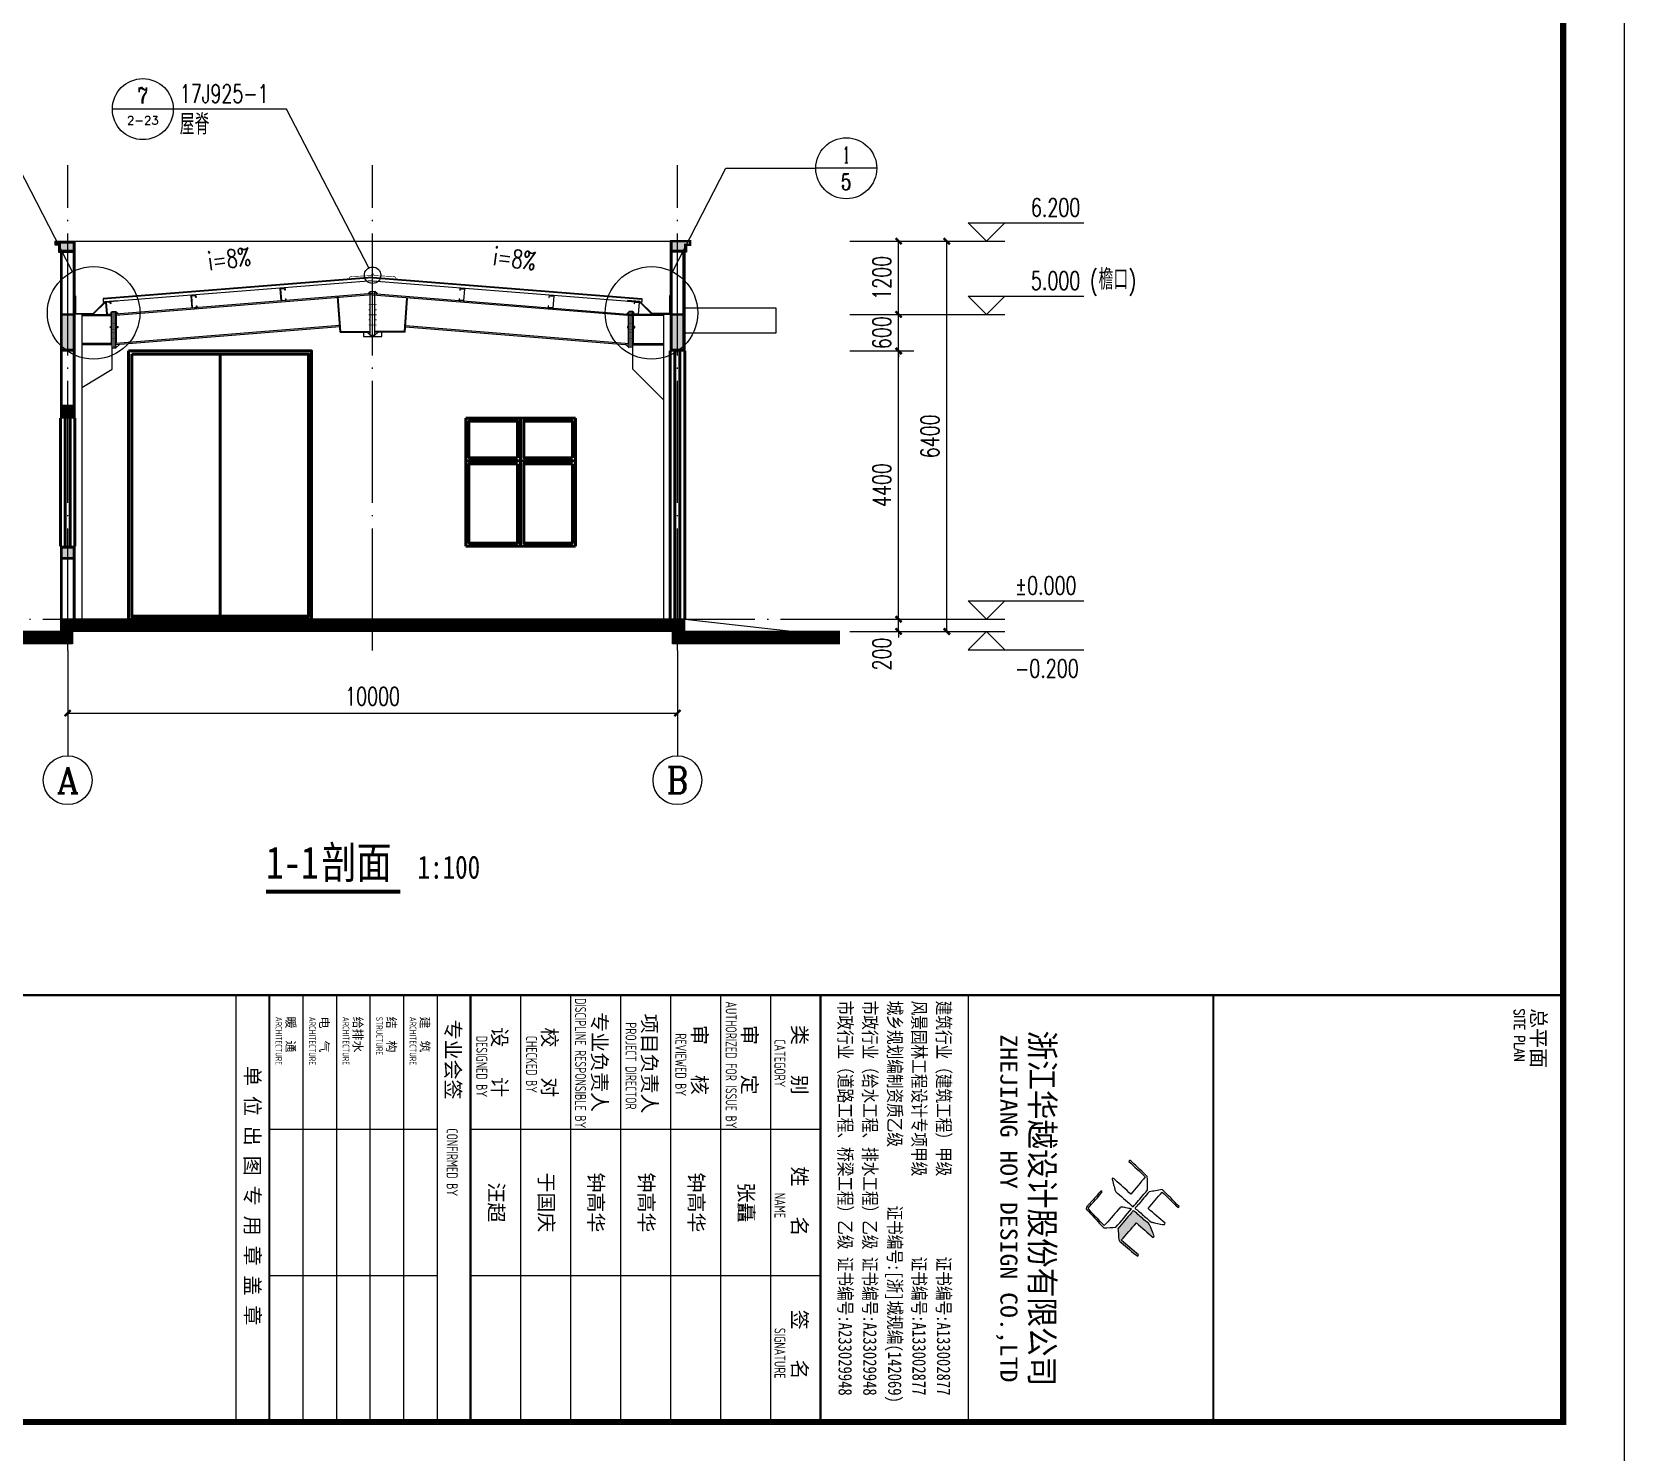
# Model space of a CAD drawing. Extents: x 1885024 to 2490229, y 18495599 to 18794495.
# Drawn here: x 2454217 to 2480333, y 18593529 to 18616822 of the extents above; entities that cross this region are included whole.
import ezdxf
from ezdxf.enums import TextEntityAlignment as Align

# ---------------------------------------------------------------- set-up
doc = ezdxf.new("R2010")
doc.units = 0
doc.header["$LTSCALE"] = 1000
doc.header["$MEASUREMENT"] = 0
doc.linetypes.add('DOTE', pattern=[2.42, 2, -0.2, 0.02, -0.2])
doc.layers.get('Defpoints').update_dxf_attribs({"color": 250})
doc.layers.add('0 - 已设计道路边线', color=150, linetype='Continuous', lineweight=50)
for name, color, linetype in [('0 - 梁柱', 3, 'Continuous'), ('0 - 立面线', 7, 'Continuous'), ('AXIS_TEXT', 7, 'Continuous'), ('AXIS_外部', 171, 'Continuous'), ('COLUMN', 2, 'Continuous'), ('DIM_ELEV', 145, 'Continuous'), ('DIM_IDEN', 171, 'Continuous'), ('DIM_SYMB', 165, 'Continuous'), ('DOTE', 1, 'DOTE'), ('PUB_DIM', 161, 'Continuous'), ('PUB_TEXT', 7, 'Continuous'), ('PUB_TITLE', 4, 'Continuous'), ('PUB_WALL', 9, 'Continuous'), ('S_WALL', 11, 'Continuous'), ('TK', 4, 'Continuous'), ('梁柱', 3, 'Continuous'), ('立面线条', 7, 'Continuous'), ('门', 6, 'Continuous')]:
    doc.layers.add(name, color=color, linetype=linetype)
doc.styles.add('-宋体', font='', dxfattribs={"width": 0.8})
doc.styles.add('_TCH_AXIS', font='COMPLEX', dxfattribs={"bigfont": 'GBCBIG'})
doc.styles.add('_TCH_DIM', font='SIMPLEX', dxfattribs={"bigfont": 'GBCBIG'})
doc.styles.add('_TCH_DIM_T3', font='SIMPLEX', dxfattribs={"width": 0.705882, "bigfont": 'GBCBIG'})
doc.styles.add('_TCH_LABEL', font='COMPLEX', dxfattribs={"bigfont": 'GBCBIG'})
doc.styles.add('COMPLEX', font='COMPLEX')
doc.styles.add('HT', font='simhei.ttf', dxfattribs={"width": 0.7})
doc.styles.add('ROMANS', font='romans', dxfattribs={"width": 0.65, "height": 231.275})
doc.styles.add('TSSD_REIN', font='tssdeng.shx', dxfattribs={"width": 0.7, "bigfont": 'tssdchn.shx'})
doc.styles.add('YAYA', font='', dxfattribs={"width": 0.8, "height": 1})
doc.styles.add('图签宋体', font='', dxfattribs={"height": 300})
doc.styles.add('图签黑体', font='simhei.ttf', dxfattribs={"height": 550})
doc.styles.get('-宋体').set_extended_font_data('SimSun')
doc.styles.get('YAYA').set_extended_font_data('SimSun')
doc.styles.get('图签宋体').set_extended_font_data('NSimSun')
doc.dimstyles.new('_TCH_ARCH&&100', dxfattribs={"dimtxt": 297.5, "dimasz": 100, "dimexe": 250, "dimexo": 300, "dimgap": 126.25, "dimtad": 1, "dimdec": 0, "dimzin": 0, "dimdsep": 46, "dimtxsty": '_TCH_DIM_T3', "dimblk": 'ARCHTICK', "dimcen": 0.09, "dimclrt": 7, "dimazin": 2, "dimtfac": 1, "dimtdec": 0, "dimtix": 1, "dimtmove": 2, "dimatfit": 3, "dimfxl": 0, "dimtolj": 1, "dimtzin": 0, "dimarcsym": 0})

# ---------------------------------------------------------------- blocks, each defined once
blk = doc.blocks.new('A$C6EE6551E')
at = {"layer": 'COLUMN'}
blk.add_hatch(color=256, dxfattribs=at).paths.add_polyline_path([(5, 195), (75, 200), (77, 175), (82, 175), (80, 205), (0, 200), (13, 0), (93, 5), (91, 35), (86, 35), (88, 10), (18, 5)])
blk.add_lwpolyline([(93, 5), (13, 0), (0, 200), (80, 205), (82, 175), (77, 175), (75, 200), (5, 195), (18, 5), (88, 10), (86, 35), (91, 35)], close=True, dxfattribs=at)
blk = doc.blocks.new('A$C053D6479')
at = {"layer": 'PUB_TITLE'}
h = blk.add_hatch(color=256, dxfattribs=at)
h.dxf.hatch_style = 1
edge = h.paths.add_edge_path()
edge.add_spline(control_points=[(1026, 827), (1105, 920), (1188, 1008), (1266, 1102)], knot_values=[13, 13, 13, 13, 14, 14, 14, 14], degree=3, periodic=0)
edge.add_spline(control_points=[(1266, 1102), (1258, 1111), (1249, 1119), (1239, 1116)], knot_values=[12, 12, 12, 12, 13, 13, 13, 13], degree=3, periodic=0)
edge.add_spline(control_points=[(1239, 1116), (1210, 1107), (1179, 1092), (1144, 1077)], knot_values=[11, 11, 11, 11, 12, 12, 12, 12], degree=3, periodic=0)
edge.add_spline(control_points=[(1144, 1077), (1109, 1063), (1069, 1053), (1047, 1038)], knot_values=[10, 10, 10, 10, 11, 11, 11, 11], degree=3, periodic=0)
edge.add_spline(control_points=[(1047, 1038), (1028, 1026), (1007, 992), (991, 972)], knot_values=[9, 9, 9, 9, 10, 10, 10, 10], degree=3, periodic=0)
edge.add_spline(control_points=[(991, 972), (942, 913), (899, 868), (849, 810)], knot_values=[8, 8, 8, 8, 9, 9, 9, 9], degree=3, periodic=0)
edge.add_spline(control_points=[(849, 810), (842, 801), (822, 776), (822, 775)], knot_values=[7, 7, 7, 7, 8, 8, 8, 8], degree=3, periodic=0)
edge.add_spline(control_points=[(822, 775), (823, 771), (848, 752), (859, 744)], knot_values=[6, 6, 6, 6, 7, 7, 7, 7], degree=3, periodic=0)
edge.add_spline(control_points=[(859, 744), (949, 670), (1035, 592), (1122, 521)], knot_values=[5, 5, 5, 5, 6, 6, 6, 6], degree=3, periodic=0)
edge.add_spline(control_points=[(1122, 521), (1153, 527), (1185, 530), (1217, 533)], knot_values=[4, 4, 4, 4, 5, 5, 5, 5], degree=3, periodic=0)
edge.add_spline(control_points=[(1217, 533), (1246, 535), (1293, 532), (1316, 542)], knot_values=[3, 3, 3, 3, 4, 4, 4, 4], degree=3, periodic=0)
edge.add_spline(control_points=[(1316, 542), (1327, 547), (1338, 565), (1349, 579)], knot_values=[2, 2, 2, 2, 3, 3, 3, 3], degree=3, periodic=0)
edge.add_spline(control_points=[(1349, 579), (1423, 670), (1507, 759), (1572, 848)], knot_values=[1, 1, 1, 1, 2, 2, 2, 2], degree=3, periodic=0)
edge.add_spline(control_points=[(1572, 848), (1564, 852), (1561, 861), (1551, 862)], knot_values=[0, 0, 0, 0, 1, 1, 1, 1], degree=3, periodic=0)
edge.add_spline(control_points=[(1551, 862), (1469, 769), (1393, 671), (1310, 579)], knot_values=[15, 15, 15, 15, 16, 16, 16, 16], degree=3, periodic=0)
edge.add_spline(control_points=[(1310, 579), (1216, 662), (1118, 742), (1026, 827)], knot_values=[14, 14, 14, 14, 15, 15, 15, 15], degree=3, periodic=0)
at = {"layer": 'TK'}
for points, knots in [([(1031, 1298), (1066, 1286), (1054, 1262), (1045, 1224), (1036, 1188), (1031, 1158), (1024, 1121), (1020, 1104), (1017, 1085), (1012, 1071), (1004, 1052), (976, 1026), (956, 1003), (906, 946), (866, 899), (814, 839), (806, 829), (789, 806), (787, 806), (777, 804), (728, 856), (719, 864), (651, 922), (580, 978), (514, 1036), (509, 1106), (488, 1176), (479, 1247), (570, 1343), (663, 1436), (758, 1526), (764, 1523), (768, 1518), (774, 1515), (693, 1422), (599, 1343), (520, 1249), (607, 1171), (698, 1096), (789, 1021), (874, 1109), (950, 1206), (1031, 1298)], [0, 0, 0, 0, 1, 1, 1, 2, 2, 2, 3, 3, 3, 4, 4, 4, 5, 5, 5, 6, 6, 6, 7, 7, 7, 8, 8, 8, 9, 9, 9, 10, 10, 10, 11, 11, 11, 12, 12, 12, 13, 13, 13, 14, 14, 14, 14]), ([(1551, 862), (1561, 861), (1564, 852), (1572, 848), (1507, 759), (1423, 670), (1349, 579), (1338, 565), (1327, 547), (1316, 542), (1293, 532), (1246, 535), (1217, 533), (1185, 530), (1153, 527), (1122, 521), (1035, 592), (949, 670), (859, 744), (848, 752), (823, 771), (822, 775), (822, 776), (842, 801), (849, 810), (899, 868), (942, 913), (991, 972), (1007, 992), (1028, 1026), (1047, 1038), (1069, 1053), (1109, 1063), (1144, 1077), (1179, 1092), (1210, 1107), (1239, 1116), (1249, 1119), (1258, 1111), (1266, 1102), (1188, 1008), (1105, 920), (1026, 827), (1118, 742), (1216, 662), (1310, 579), (1393, 671), (1469, 769), (1551, 862)], [0, 0, 0, 0, 1, 1, 1, 2, 2, 2, 3, 3, 3, 4, 4, 4, 5, 5, 5, 6, 6, 6, 7, 7, 7, 8, 8, 8, 9, 9, 9, 10, 10, 10, 11, 11, 11, 12, 12, 12, 13, 13, 13, 14, 14, 14, 15, 15, 15, 16, 16, 16, 16]), ([(555, 949), (624, 891), (699, 833), (760, 773), (689, 691), (614, 604), (539, 517), (529, 505), (516, 487), (506, 482), (492, 475), (469, 472), (452, 467), (416, 456), (383, 448), (342, 438), (323, 433), (297, 422), (293, 440), (291, 452), (313, 470), (322, 480), (400, 566), (477, 652), (553, 736), (460, 815), (366, 894), (270, 970), (183, 883), (101, 791), (16, 703), (-18, 714), (9, 735), (28, 755), (103, 838), (192, 930), (266, 1005), (319, 1009), (387, 1005), (442, 1007), (456, 1008), (472, 1011), (485, 1007), (507, 1000), (534, 967), (555, 949)], [0, 0, 0, 0, 1, 1, 1, 2, 2, 2, 3, 3, 3, 4, 4, 4, 5, 5, 5, 6, 6, 6, 7, 7, 7, 8, 8, 8, 9, 9, 9, 10, 10, 10, 11, 11, 11, 12, 12, 12, 13, 13, 13, 14, 14, 14, 15, 15, 15, 15]), ([(1097, 490), (1100, 425), (1106, 361), (1107, 294), (1018, 207), (925, 121), (830, 33), (818, 21), (800, 0), (787, 0), (768, -1), (725, 49), (712, 60), (662, 103), (616, 143), (568, 186), (545, 207), (518, 224), (499, 250), (501, 259), (511, 261), (516, 267), (609, 192), (696, 111), (785, 33), (883, 118), (977, 208), (1070, 298), (992, 373), (892, 456), (803, 534), (791, 544), (768, 561), (766, 569), (761, 588), (776, 634), (780, 655), (785, 690), (788, 721), (795, 746), (897, 661), (998, 576), (1097, 490)], [0, 0, 0, 0, 1, 1, 1, 2, 2, 2, 3, 3, 3, 4, 4, 4, 5, 5, 5, 6, 6, 6, 7, 7, 7, 8, 8, 8, 9, 9, 9, 10, 10, 10, 11, 11, 11, 12, 12, 12, 13, 13, 13, 14, 14, 14, 14])]:
    blk.add_open_spline(points, degree=3, knots=knots, dxfattribs=at)
blk = doc.blocks.new('GeYuanFrame_40684711', base_point=(18.76, 4.34))
at = {"layer": 'PUB_TITLE'}
for points in [[(554.76, 235.14), (554.76, 292.54)], [(578.76, 235.14), (578.76, 292.54)], [(554.76, 202.14), (554.76, 229.64)], [(578.76, 202.14), (578.76, 229.64)]]:
    blk.add_lwpolyline(points, dxfattribs=at)
at = {"layer": 'TK'}
for p, q in [((43.76, 414.34), (602.76, 414.34)), ((532.76, 316.74), (602.76, 316.74)), ((532.76, 284.34), (602.76, 284.34)), ((532.76, 276.14), (602.76, 276.14)), ((532.76, 267.94), (602.76, 267.94)), ((532.76, 259.74), (602.76, 259.74)), ((532.76, 251.54), (602.76, 251.54)), ((532.76, 243.34), (602.76, 243.34)), ((532.76, 235.14), (602.76, 235.14)), ((532.76, 235.14), (602.76, 235.14))]:
    blk.add_line(p, q, dxfattribs=at)
for points in [[(18.76, 424.34), (612.76, 424.34), (612.76, 4.34), (18.76, 4.34), (18.76, 424.34)], [(532.76, 292.54), (602.76, 292.54)], [(532.76, 235.14), (602.76, 235.14)], [(532.76, 229.64), (602.76, 229.64)], [(532.76, 224.14), (602.76, 224.14)], [(532.76, 218.64), (602.76, 218.64)], [(532.76, 213.14), (602.76, 213.14)], [(532.76, 207.64), (602.76, 207.64)], [(532.76, 202.14), (602.76, 202.14)], [(532.76, 196.64), (602.76, 196.64)]]:
    blk.add_lwpolyline(points, dxfattribs=at)
at = {"layer": 'TK', "const_width": 1}
blk.add_lwpolyline([(602.76, 414.34), (43.76, 414.34), (43.76, 14.34), (602.76, 14.34)], close=True, dxfattribs=at)
at = {"layer": 'TK'}
for points, const_width in [([(532.76, 414.34), (532.76, 14.34)], 0.4), ([(532.76, 356.95), (602.76, 356.95)], 0.35), ([(532.76, 292.54), (602.76, 292.54)], 0.35), ([(532.76, 292.54), (602.76, 292.54)], 0.35), ([(532.76, 235.14), (602.76, 235.14)], 0.35), ([(532.76, 202.14), (602.76, 202.14)], 0.35)]:
    blk.add_lwpolyline(points, dxfattribs=dict(at, const_width=const_width))
at = {"layer": 'PUB_TITLE', "xscale": 0.01000000000021828, "yscale": 0.01000000000021828, "zscale": 0.01}
blk.add_blockref('A$C053D6479', (559.86, 336.08), dxfattribs=at)
at = {"layer": 'TK', "style": '图签宋体'}
for s, height, p in [('总平面', 2.4, (534.9, 409.1)), ('类   别', 2.4, (537.65, 287.9)), ('姓   名', 2.4, (560.87, 287.9)), ('签   名', 2.4, (584.35, 287.9)), ('审   定', 2.4, (537.65, 279.7)), ('审   核', 2.4, (537.65, 271.5)), ('项目负责人', 2.4, (535.8, 263.3)), ('专业负责人', 2.4, (535.56, 255.1)), ('校   对', 2.4, (538.06, 246.9)), ('设   计', 2.4, (538.03, 238.7)), ('专业会签', 2.4, (536.79, 231.05)), ('建  筑', 1.44, (536.28, 226.92)), ('结  构', 1.44, (536.28, 221.42)), ('给排水', 1.44, (536.28, 215.92)), ('电  气', 1.44, (536.28, 210.42)), ('暖  通', 1.44, (536.28, 204.92)), ('单 位 出 图 专 用 章 盖 章', 2.4, (544.39, 198.16))]:
    blk.add_text(s, height=height, dxfattribs=at).set_placement(p)
at = {"layer": 'TK'}
for s, height, style, width, p in [('SITE PLAN', 1.697, 'ROMANS', 0.76, (535.02, 406.31)), ('建筑行业（建筑工程）甲级           证书编号:A133002877', 2.2, '-宋体', 0.8, (533.67, 311.64)), ('风景园林工程设计专项甲级           证书编号:A133002877', 2.2, '-宋体', 0.8, (533.67, 307.62)), ('城乡规划编制资质乙级        证书编号:[浙]城规编(142069)', 2.2, '-宋体', 0.8, (533.67, 303.63)), ('市政行业（给水工程、排水工程）乙级 证书编号:A233029948', 2.2, '-宋体', 0.8, (533.67, 299.55)), ('市政行业（道路工程、桥梁工程）乙级 证书编号:A233029948', 2.2, '-宋体', 0.8, (533.67, 295.5)), ('CATEGORY', 1.8, 'TSSD_REIN', 0.7, (539.99, 284.98)), ('NAME', 1.8, 'TSSD_REIN', 0.7, (565.18, 284.98)), ('SIGNATURE', 1.8, 'TSSD_REIN', 0.7, (587.34, 284.98)), ('AUTHORIZED FOR ISSUE BY', 1.8, 'TSSD_REIN', 0.7, (533.79, 276.98)), ('REVIEWED BY', 1.8, 'TSSD_REIN', 0.7, (539.03, 268.72)), ('PROJECT DIRECTOR', 1.8, 'TSSD_REIN', 0.7, (537.22, 260.55)), ('DISCIPLINE RESPONSIBLE BY', 1.8, 'TSSD_REIN', 0.7, (533.25, 252.28)), ('CHECKED BY', 1.8, 'TSSD_REIN', 0.7, (539.42, 244.25)), ('DESIGNED BY', 1.8, 'TSSD_REIN', 0.7, (539.43, 236.08)), ('CONFIRMED BY', 1.8, 'TSSD_REIN', 0.7, (554.61, 231.23)), ('ARCHITECTURE', 1.08, 'TSSD_REIN', 0.7, (536.32, 225.15)), ('STRUCTURE', 1.08, 'TSSD_REIN', 0.7, (536.32, 219.65)), ('ARCHITECTURE', 1.08, 'TSSD_REIN', 0.7, (536.32, 214.15)), ('ARCHITECTURE', 1.08, 'TSSD_REIN', 0.7, (536.32, 208.65)), ('ARCHITECTURE', 1.08, 'TSSD_REIN', 0.7, (536.32, 203.15))]:
    blk.add_text(s, height=height, dxfattribs=dict(at, style=style, width=width)).set_placement(p)
for s, height, style, width, p in [('浙江华越设计股份有限公司', 3.96, 'HT', 0.9, (567.74, 328.97)), ('ZHEJIANG HOY DESIGN CO.,LTD', 2.8, '图签黑体', 1.11, (567.73, 323.1))]:
    blk.add_text(s, height=height, dxfattribs=dict(at, style=style, width=width)).set_placement(p, align=Align.MIDDLE)
at = {"layer": 'TK', "char_height": 2.4, "width": 24, "attachment_point": 5, "style": '图签宋体'}
for s, insert in [('张矗', (566.76, 280.21)), ('钟高华', (566.76, 272.04)), ('钟高华', (566.76, 263.84)), ('钟高华', (566.76, 255.57)), ('于国庆', (566.76, 247.44)), ('汪超', (566.76, 239.24))]:
    blk.add_mtext(s, dxfattribs=dict(at, insert=insert))
blk = doc.blocks.new('_ArchTick')
at = {"color": 0, "linetype": 'ByBlock', "const_width": 0.4}
blk.add_lwpolyline([(-0.5, -0.5), (0.5, 0.5)], dxfattribs=at)
blk = doc.blocks.new('*D123')
at = {"layer": 'Defpoints', "color": 0}
for p in [(2467433, 18613388), (2469223, 18613388), (2467433, 18606988)]:
    blk.add_point(p, dxfattribs=at)
at = {"layer": 'PUB_DIM', "color": 0, "lineweight": -2}
for p, q in [((2467733, 18613388), (2469473, 18613388)), ((2469223, 18606988), (2469223, 18613388)), ((2467733, 18606988), (2469473, 18606988))]:
    blk.add_line(p, q, dxfattribs=at)
at = {"layer": 'PUB_DIM', "color": 0, "lineweight": -2, "xscale": 100, "yscale": 100, "zscale": 100}
for p, rotation in [((2469223, 18613388), 90), ((2469223, 18606988), 270)]:
    blk.add_blockref('_ArchTick', p, dxfattribs=dict(at, rotation=rotation))
at = {"layer": 'PUB_DIM', "color": 7, "insert": (2468948, 18610188), "char_height": 297.5, "attachment_point": 5, "rotation": 90, "style": '_TCH_DIM_T3'}
blk.add_mtext('\\A1;6400', dxfattribs=at)
blk = doc.blocks.new('*D124')
at = {"layer": 'Defpoints', "color": 0}
for p in [(2467333, 18607188), (2468433, 18607188), (2467333, 18606988)]:
    blk.add_point(p, dxfattribs=at)
at = {"layer": 'PUB_DIM', "color": 0, "lineweight": -2}
for p, q in [((2467633, 18607188), (2468683, 18607188)), ((2468433, 18607188), (2468433, 18607288)), ((2468433, 18606988), (2468433, 18607188)), ((2467633, 18606988), (2468683, 18606988)), ((2468433, 18606988), (2468433, 18606888))]:
    blk.add_line(p, q, dxfattribs=at)
at = {"layer": 'PUB_DIM', "color": 0, "lineweight": -2, "xscale": 100, "yscale": 100, "zscale": 100}
for p, rotation in [((2468433, 18607188), 270), ((2468433, 18606988), 90)]:
    blk.add_blockref('_ArchTick', p, dxfattribs=dict(at, rotation=rotation))
at = {"layer": 'PUB_DIM', "color": 7, "insert": (2468158, 18606618), "char_height": 297.5, "attachment_point": 5, "rotation": 90, "style": '_TCH_DIM_T3'}
blk.add_mtext('\\A1;200', dxfattribs=at)
blk = doc.blocks.new('*D125')
at = {"layer": 'Defpoints', "color": 0}
for p in [(2467333, 18611588), (2468433, 18611588), (2467333, 18607188)]:
    blk.add_point(p, dxfattribs=at)
at = {"layer": 'PUB_DIM', "color": 0, "lineweight": -2}
for p, q in [((2467633, 18611588), (2468683, 18611588)), ((2468433, 18607188), (2468433, 18611588)), ((2467633, 18607188), (2468683, 18607188))]:
    blk.add_line(p, q, dxfattribs=at)
at = {"layer": 'PUB_DIM', "color": 0, "lineweight": -2, "xscale": 100, "yscale": 100, "zscale": 100}
for p, rotation in [((2468433, 18611588), 90), ((2468433, 18607188), 270)]:
    blk.add_blockref('_ArchTick', p, dxfattribs=dict(at, rotation=rotation))
at = {"layer": 'PUB_DIM', "color": 7, "insert": (2468158, 18609388), "char_height": 297.5, "attachment_point": 5, "rotation": 90, "style": '_TCH_DIM_T3'}
blk.add_mtext('\\A1;4400', dxfattribs=at)
blk = doc.blocks.new('*D126')
at = {"layer": 'Defpoints', "color": 0}
for p in [(2467333, 18612188), (2468433, 18612188), (2467333, 18611588)]:
    blk.add_point(p, dxfattribs=at)
at = {"layer": 'PUB_DIM', "color": 0, "lineweight": -2}
for p, q in [((2467633, 18612188), (2468683, 18612188)), ((2468433, 18612188), (2468433, 18612288)), ((2468433, 18611588), (2468433, 18612188)), ((2467633, 18611588), (2468683, 18611588)), ((2468433, 18611588), (2468433, 18611488))]:
    blk.add_line(p, q, dxfattribs=at)
at = {"layer": 'PUB_DIM', "color": 0, "lineweight": -2, "xscale": 100, "yscale": 100, "zscale": 100}
for p, rotation in [((2468433, 18612188), 270), ((2468433, 18611588), 90)]:
    blk.add_blockref('_ArchTick', p, dxfattribs=dict(at, rotation=rotation))
at = {"layer": 'PUB_DIM', "color": 7, "insert": (2468158, 18611888), "char_height": 297.5, "attachment_point": 5, "rotation": 90, "style": '_TCH_DIM_T3'}
blk.add_mtext('\\A1;600', dxfattribs=at)
blk = doc.blocks.new('*D127')
at = {"layer": 'Defpoints', "color": 0}
for p in [(2467333, 18613388), (2468433, 18613388), (2467333, 18612188)]:
    blk.add_point(p, dxfattribs=at)
at = {"layer": 'PUB_DIM', "color": 0, "lineweight": -2}
for p, q in [((2467633, 18613388), (2468683, 18613388)), ((2468433, 18612188), (2468433, 18613388)), ((2467633, 18612188), (2468683, 18612188))]:
    blk.add_line(p, q, dxfattribs=at)
at = {"layer": 'PUB_DIM', "color": 0, "lineweight": -2, "xscale": 100, "yscale": 100, "zscale": 100}
for p, rotation in [((2468433, 18613388), 90), ((2468433, 18612188), 270)]:
    blk.add_blockref('_ArchTick', p, dxfattribs=dict(at, rotation=rotation))
at = {"layer": 'PUB_DIM', "color": 7, "insert": (2468158, 18612788), "char_height": 297.5, "attachment_point": 5, "rotation": 90, "style": '_TCH_DIM_T3'}
blk.add_mtext('\\A1;1200', dxfattribs=at)
blk = doc.blocks.new('*D134')
at = {"layer": 'AXIS_外部', "color": 0, "lineweight": -2}
for p, q in [((2454805, 18606396), (2454805, 18605399)), ((2464805, 18606396), (2464805, 18605399)), ((2454805, 18605649), (2464805, 18605649))]:
    blk.add_line(p, q, dxfattribs=at)
at = {"layer": 'Defpoints', "color": 0}
for p in [(2454805, 18606696), (2464805, 18606696), (2464805, 18605649)]:
    blk.add_point(p, dxfattribs=at)
at = {"layer": 'AXIS_外部', "color": 0, "lineweight": -2, "xscale": 100, "yscale": 100, "zscale": 100, "rotation": 180}
blk.add_blockref('_ArchTick', (2454805, 18605649), dxfattribs=at)
at = {"layer": 'AXIS_外部', "color": 0, "lineweight": -2, "xscale": 100, "yscale": 100, "zscale": 100}
blk.add_blockref('_ArchTick', (2464805, 18605649), dxfattribs=at)
at = {"layer": 'AXIS_外部', "color": 7, "insert": (2459805, 18605924), "char_height": 297.5, "attachment_point": 5, "style": '_TCH_DIM_T3'}
blk.add_mtext('\\A1;10000', dxfattribs=at)
blk = doc.blocks.new('_AXISO')
blk.add_circle((0, 0), 0.5)
at = {"layer": 'AXIS_TEXT', "style": 'COMPLEX', "width": 1.041667}
blk.add_attdef('A', text='', height=0.56, dxfattribs=at).set_placement((-0.25, -0.28), (0.25, -0.28), align=Align.FIT)

msp = doc.modelspace()

# ---------------------------------------------------------------- hatches: boundary and pattern name
h = msp.add_hatch(color=256)
h.paths.add_polyline_path([(2454905, 18613367.8), (2454615, 18613367.8), (2454615, 18613347.8), (2454675, 18613347.8), (2454675, 18613227.8), (2454905, 18613227.8)])
h.paths.add_polyline_path([(2454905, 18608367.8), (2454705, 18608367.8), (2454705, 18608187.8), (2454905, 18608187.8)])
h.paths.add_polyline_path([(2454705, 18611587.8), (2454905, 18611587.8), (2454905, 18612187.8), (2454705, 18612187.8)])
h = msp.add_hatch(color=256)
h.paths.add_polyline_path([(2464705, 18613387.8), (2465015, 18613387.8), (2465015, 18613327.8), (2464955, 18613327.8), (2464935, 18613327.8), (2464935, 18613227.8), (2464705, 18613227.8)])
h.paths.add_polyline_path([(2464705, 18611587.8), (2464905, 18611587.8), (2464905, 18612187.8), (2464705, 18612187.8)])
msp.add_hatch(color=256).paths.add_polyline_path([(2454905, 18610687.8), (2454705, 18610687.8), (2454705, 18610507.8), (2454905, 18610507.8)])
at = {"layer": '立面线条'}
for points in [[(2455220.9, 18612201.8), (2455419.4, 18612397.5), (2455624.7, 18612413.5), (2455624.7, 18612403.5), (2455423.7, 18612387.7), (2455225, 18612191.8), (2454926, 18612191.8), (2454926, 18612491.8), (2454936, 18612491.8), (2454936, 18612201.8)], [(2464389.1, 18612201.8), (2464190.6, 18612397.5), (2463985.3, 18612413.5), (2463985.3, 18612403.5), (2464186.3, 18612387.7), (2464385, 18612191.8), (2464684, 18612191.8), (2464684, 18612491.8), (2464674, 18612491.8), (2464674, 18612201.8)]]:
    msp.add_hatch(color=256, dxfattribs=at).paths.add_polyline_path(points)

# ---------------------------------------------------------------- linework, layer by layer
for p, q in [((2454925, 18613387.8), (2464685, 18613387.8)), ((2459805, 18612797.7), (2455389.5, 18612446.2)), ((2459805, 18612787.7), (2455389.5, 18612436.1)), ((2459805, 18612737.5), (2455389.5, 18612386)), ((2459805, 18612797.7), (2464220.5, 18612446.2)), ((2459805, 18612787.7), (2464220.5, 18612436.1)), ((2459805, 18612737.5), (2464220.5, 18612386)), ((2455389.5, 18612446.2), (2455389.5, 18612386)), ((2455389.5, 18612446.1), (2455389.5, 18612385.9)), ((2464220.5, 18612446.2), (2464220.5, 18612386)), ((2464220.5, 18612446.1), (2464220.5, 18612385.9))]:
    msp.add_line(p, q)
msp.add_lwpolyline([(2466725, 18606987.8), (2464925, 18606987.8), (2464925, 18607187.8)], close=True)
at = {"layer": '0 - 已设计道路边线', "color": 251, "ltscale": 0.01}
for p, q in [((2457305, 18611537.8), (2457305, 18607237.8)), ((2463134.4, 18610487.8), (2461334.4, 18610487.8)), ((2461334.4, 18610487.8), (2461334.4, 18608387.8)), ((2461334.4, 18610487.8), (2461334.4, 18608387.8)), ((2462234.4, 18610487.8), (2462234.4, 18608387.8)), ((2463134.4, 18610487.8), (2463134.4, 18608387.8)), ((2463134.4, 18609787.8), (2461334.4, 18609787.8)), ((2461334.4, 18608387.8), (2463134.4, 18608387.8)), ((2462234.4, 18608387.8), (2463134.4, 18608387.8))]:
    msp.add_line(p, q, dxfattribs=at)
at = {"layer": '0 - 已设计道路边线', "ltscale": 0.01}
for p, q in [((2464685, 18611587.8), (2464685, 18607187.8)), ((2464765, 18611587.8), (2464765, 18607187.8)), ((2464845, 18611587.8), (2464845, 18607187.8)), ((2464925, 18611587.8), (2464925, 18607187.8)), ((2454685, 18610487.8), (2454685, 18608387.8)), ((2454765, 18610487.8), (2454765, 18608387.8)), ((2454845, 18610487.8), (2454845, 18608387.8)), ((2454925, 18610487.8), (2454925, 18608387.8))]:
    msp.add_line(p, q, dxfattribs=at)
at = {"layer": '0 - 已设计道路边线', "color": 251, "ltscale": 0.01}
for points in [[(2455805, 18611587.8), (2458805, 18611587.8), (2458805, 18607187.8), (2455805, 18607187.8)], [(2455855, 18611537.8), (2458755, 18611537.8), (2458755, 18607237.8), (2455855, 18607237.8)], [(2462184.4, 18609837.8), (2461384.4, 18609837.8), (2461384.4, 18610437.8), (2462184.4, 18610437.8)], [(2463084.4, 18609837.8), (2462284.4, 18609837.8), (2462284.4, 18610437.8), (2463084.4, 18610437.8)], [(2462184.4, 18609737.8), (2461384.4, 18609737.8), (2461384.4, 18608437.8), (2462184.4, 18608437.8)], [(2463084.4, 18609737.8), (2462284.4, 18609737.8), (2462284.4, 18608437.8), (2463084.4, 18608437.8)]]:
    msp.add_lwpolyline(points, close=True, dxfattribs=at)
at = {"layer": '0 - 梁柱'}
for p, q in [((2455535, 18612237.8), (2455512.8, 18612215.6)), ((2455525, 18611687.8), (2455525, 18612227.8)), ((2455535, 18612237.8), (2455595, 18612237.8)), ((2455535, 18611637.8), (2455535, 18612237.8)), ((2455535, 18611697.8), (2455535, 18612213)), ((2455565, 18611637.8), (2455565, 18612237.8)), ((2455595, 18611637.8), (2455595, 18612237.8)), ((2455595, 18612237.8), (2455638, 18612194.9)), ((2455605, 18611711.9), (2455605, 18612211.2)), ((2464015, 18612237.8), (2463958, 18612180.8)), ((2464005, 18611711.9), (2464005, 18612211.2)), ((2464075, 18612237.8), (2464015, 18612237.8)), ((2464015, 18611637.8), (2464015, 18612237.8)), ((2464045, 18611637.8), (2464045, 18612237.8)), ((2464075, 18612237.8), (2464097.2, 18612215.6)), ((2464075, 18611637.8), (2464075, 18612237.8)), ((2464075, 18611697.8), (2464075, 18612213)), ((2464085, 18611687.8), (2464085, 18612227.8)), ((2455535, 18611637.8), (2455595, 18611637.8)), ((2455595, 18611637.8), (2455652.8, 18611695.7)), ((2464015, 18611637.8), (2463954.5, 18611698.3))]:
    msp.add_line(p, q, dxfattribs=at)
at = {"layer": '0 - 梁柱', "const_width": 5}
for points in [[(2455610, 18612212.8), (2455520, 18612212.8)], [(2455610, 18612038.1), (2455520, 18612038.1)], [(2464000, 18612212.8), (2464090, 18612212.8)], [(2464000, 18612038.1), (2464090, 18612038.1)], [(2455610, 18611946.4), (2455520, 18611946.4)], [(2455610, 18611889.5), (2455520, 18611889.5)], [(2455610, 18611797.8), (2455520, 18611797.8)], [(2464000, 18611946.4), (2464090, 18611946.4)], [(2464000, 18611889.5), (2464090, 18611889.5)], [(2464000, 18611797.8), (2464090, 18611797.8)], [(2455610, 18611662.8), (2455520, 18611662.8)], [(2464000, 18611662.8), (2464090, 18611662.8)]]:
    msp.add_lwpolyline(points, dxfattribs=at)
at = {"layer": '0 - 梁柱'}
for points in [[(2455535, 18611967.9), (2455505, 18611967.9), (2455505, 18611987.9), (2455535, 18611987.9)], [(2455595, 18611987.9), (2455625, 18611987.9), (2455625, 18611967.9), (2455595, 18611967.9)], [(2464015, 18611987.9), (2463985, 18611987.9), (2463985, 18611967.9), (2464015, 18611967.9)], [(2464075, 18611967.9), (2464105, 18611967.9), (2464105, 18611987.9), (2464075, 18611987.9)]]:
    msp.add_lwpolyline(points, dxfattribs=at)
at = {"layer": '0 - 立面线'}
for p, q in [((2455035, 18612187.8), (2455035, 18607087.8)), ((2464575, 18612187.8), (2464575, 18607087.8))]:
    msp.add_line(p, q, dxfattribs=at)
msp.add_lwpolyline([(2464925, 18612287.8), (2464925, 18611887.8), (2466425, 18611887.8), (2466425, 18612287.8)], close=True, dxfattribs=at)
for points in [[(2455035, 18610987.8), (2455535, 18611287.8), (2455535, 18611687.8), (2455035, 18611687.8)], [(2464575, 18610787.8), (2464075, 18611287.8), (2464075, 18611687.8), (2464575, 18611687.8)]]:
    msp.add_lwpolyline(points, dxfattribs=at)
at = {"layer": 'AXIS_外部'}
for p, q in [((2454805, 18606676.2), (2454805, 18604948.7)), ((2464805, 18606676.2), (2464805, 18604948.7))]:
    msp.add_line(p, q, dxfattribs=at)
at = {"layer": 'COLUMN'}
for points in [[(2455220.9, 18612201.8), (2455419.4, 18612397.5), (2455624.7, 18612413.5), (2455624.7, 18612403.5), (2455423.7, 18612387.7), (2455225, 18612191.8), (2454926, 18612191.8), (2454926, 18612491.8), (2454926, 18612491.8), (2454936, 18612491.8), (2454936, 18612201.8)], [(2464389.1, 18612201.8), (2464190.6, 18612397.5), (2463985.3, 18612413.5), (2463985.3, 18612403.5), (2464186.3, 18612387.7), (2464385, 18612191.8), (2464684, 18612191.8), (2464684, 18612491.8), (2464684, 18612491.8), (2464674, 18612491.8), (2464674, 18612201.8)]]:
    msp.add_lwpolyline(points, close=True, dxfattribs=at)
at = {"layer": 'DIM_ELEV'}
for p, q in [((2469872.9, 18613387.8), (2469572.9, 18613687.8)), ((2469572.9, 18613687.8), (2471472.9, 18613687.8)), ((2469872.9, 18613387.8), (2470172.9, 18613687.8)), ((2468622.9, 18613387.8), (2470172.9, 18613387.8)), ((2469872.9, 18612187.8), (2469572.9, 18612487.8)), ((2469572.9, 18612487.8), (2471472.9, 18612487.8)), ((2469872.9, 18612187.8), (2470172.9, 18612487.8)), ((2468622.9, 18612187.8), (2470172.9, 18612187.8)), ((2469872.9, 18607187.8), (2469572.9, 18607487.8)), ((2469572.9, 18607487.8), (2471472.9, 18607487.8)), ((2469872.9, 18607187.8), (2470172.9, 18607487.8)), ((2468622.9, 18607187.8), (2470172.9, 18607187.8)), ((2469172.9, 18606987.8), (2470172.9, 18606987.8)), ((2469872.9, 18606987.8), (2469572.9, 18606687.8)), ((2469872.9, 18606987.8), (2470172.9, 18606687.8)), ((2469572.9, 18606687.8), (2471472.9, 18606687.8))]:
    msp.add_line(p, q, dxfattribs=at)
at = {"layer": 'DIM_IDEN'}
for p, q in [((2456537.7, 18615553.8), (2455537.7, 18615553.8)), ((2458394.4, 18615553.8), (2456537.7, 18615553.8)), ((2459743.2, 18612949.8), (2458394.4, 18615553.8)), ((2454883.3, 18612886.7), (2454008.7, 18614584.5)), ((2464726.8, 18612886.7), (2465601.3, 18614584.5)), ((2465601.3, 18614584.5), (2467074, 18614584.5)), ((2468074, 18614584.5), (2467074, 18614584.5))]:
    msp.add_line(p, q, dxfattribs=at)
for points in [[(2458245.6, 18612942.2, 0, 0, 0), (2457043.8, 18612792, 80, 0, 0), (2456746.1, 18612754.8, 0, 0, 0)], [(2461364.5, 18612942.2, 0, 0, 0), (2462566.2, 18612792, 80, 0, 0), (2462863.9, 18612754.8, 0, 0, 0)]]:
    msp.add_lwpolyline(points, format="xyseb", dxfattribs=at)
for centre, radius in [((2456037.7, 18615553.8), 500), ((2467574, 18614584.5), 500), ((2455230.9, 18612211.8), 759.1), ((2459805, 18612830.5), 134.4), ((2464379.2, 18612211.8), 759.1)]:
    msp.add_circle(centre, radius, dxfattribs=at)
at = {"layer": 'DIM_SYMB', "const_width": 70}
msp.add_lwpolyline([(2458057.8, 18602720.6), (2460262.9, 18602720.6)], dxfattribs=at)
at = {"layer": 'DOTE'}
for p, q in [((2454805, 18606676.2), (2454805, 18614637.5)), ((2459805, 18606676.2), (2459805, 18614637.5)), ((2464805, 18606676.2), (2464805, 18614637.5)), ((2464805, 18606676.2), (2464805, 18614637.5)), ((2451977, 18607187.8), (2467633, 18607187.8))]:
    msp.add_line(p, q, dxfattribs=at)
at = {"layer": 'PUB_WALL', "const_width": 40}
msp.add_lwpolyline([(2454905, 18613227.8), (2454675, 18613227.8), (2454675, 18613347.8), (2454615, 18613347.8), (2454615, 18613367.8), (2454905, 18613367.8)], close=True, dxfattribs=at)
for points in [[(2464905, 18613207.8), (2464905, 18611607.8), (2464705, 18611607.8), (2464705, 18613387.8), (2465015, 18613387.8), (2465015, 18613327.8), (2464935, 18613327.8), (2464935, 18613227.8), (2464685, 18613227.8)], [(2454905, 18613207.8), (2454905, 18610507.8), (2454705, 18610507.8), (2454705, 18613207.8)], [(2454685, 18612187.8), (2454925, 18612187.8)], [(2454685, 18612187.8), (2454925, 18612187.8)], [(2464925, 18612187.8), (2464685, 18612187.8)], [(2454685, 18611607.8), (2454925, 18611607.8)], [(2454685, 18610687.8), (2454925, 18610687.8)], [(2454905, 18607187.8), (2454905, 18608367.8), (2454705, 18608367.8), (2454705, 18607187.8)], [(2454925, 18608187.8), (2454685, 18608187.8)]]:
    msp.add_lwpolyline(points, dxfattribs=at)
at = {"layer": 'S_WALL'}
for p, q in [((2454595, 18613387.8), (2454595, 18613327.8)), ((2454595, 18613387.8), (2454925, 18613387.8)), ((2454925, 18613387.8), (2454925, 18610487.8)), ((2464685, 18613387.8), (2464685, 18611587.8)), ((2465015, 18613387.8), (2464685, 18613387.8)), ((2465015, 18613387.8), (2465015, 18613327.8)), ((2454595, 18613327.8), (2454655, 18613327.8)), ((2454655, 18613327.8), (2454655, 18613207.8)), ((2454655, 18613207.8), (2454925, 18613207.8)), ((2454685, 18613207.8), (2454685, 18610487.8)), ((2464955, 18613207.8), (2464685, 18613207.8)), ((2464925, 18613207.8), (2464925, 18611587.8)), ((2464955, 18613327.8), (2464955, 18613207.8)), ((2465015, 18613327.8), (2464955, 18613327.8)), ((2454685, 18612187.8), (2454925, 18612187.8)), ((2464925, 18612187.8), (2464685, 18612187.8)), ((2454685, 18611587.8), (2454925, 18611587.8)), ((2464925, 18611587.8), (2464685, 18611587.8)), ((2464685, 18611587.8), (2464925, 18611587.8)), ((2454925, 18610687.8), (2454685, 18610687.8)), ((2454925, 18610487.8), (2454685, 18610487.8)), ((2454685, 18608387.8), (2454925, 18608387.8)), ((2454685, 18608387.8), (2454685, 18607187.8)), ((2454925, 18608387.8), (2454925, 18607187.8)), ((2454925, 18608187.8), (2454685, 18608187.8))]:
    msp.add_line(p, q, dxfattribs=at)
at = {"layer": 'S_WALL', "color": 0, "const_width": 200}
msp.add_lwpolyline([(2467471.3, 18606887.8), (2464825, 18606887.8), (2464825, 18607087.8), (2454785, 18607087.8), (2454785, 18606887.8), (2452128.7, 18606887.8)], dxfattribs=at)
at = {"layer": 'S_WALL', "color": 0}
for points in [[(2467471.3, 18606987.8), (2464925, 18606987.8), (2464925, 18607187.8), (2454685, 18607187.8), (2454685, 18606987.8), (2452128.7, 18606987.8)], [(2467471.3, 18606787.8), (2464725, 18606787.8), (2464725, 18606987.8), (2454885, 18606987.8), (2454885, 18606787.8), (2452128.7, 18606787.8)]]:
    msp.add_lwpolyline(points, dxfattribs=at)
at = {"layer": '梁柱'}
for p, q in [((2459725.9, 18612522.5), (2459765, 18612561.6)), ((2459765, 18612561.6), (2459845, 18612561.6)), ((2459765, 18611845.9), (2459765, 18612561.6)), ((2459845, 18611845.9), (2459845, 18612561.6)), ((2459884.1, 18612522.6), (2459845, 18612561.6)), ((2459805, 18612528.1), (2455595, 18612191.4)), ((2459805, 18612508.1), (2455595, 18612171.4)), ((2459273, 18611895.9), (2459232.4, 18612474.7)), ((2459282.3, 18611905.9), (2459242.4, 18612475.1)), ((2459805, 18612528.1), (2464058.9, 18612187.9)), ((2459805, 18612508.1), (2464058.1, 18612167.9)), ((2460328.6, 18611905.9), (2460367.2, 18612453.9)), ((2460338, 18611895.9), (2460377.2, 18612453.1)), ((2455035, 18612187.8), (2455535, 18612187.8)), ((2455035, 18612167.8), (2455535, 18612167.8)), ((2464575, 18612167.8), (2464058.1, 18612167.8)), ((2464575, 18612187.8), (2464058.9, 18612187.8)), ((2459265.3, 18612004.9), (2455595, 18611711.1)), ((2459266.7, 18611984.9), (2455595, 18611691)), ((2459273, 18611895.9), (2459765, 18611895.9)), ((2459282.3, 18611905.9), (2459765, 18611905.9)), ((2460328.6, 18611905.9), (2459845, 18611905.9)), ((2460338, 18611895.9), (2459845, 18611895.9)), ((2460344.3, 18611984.9), (2464015, 18611691)), ((2460345.7, 18612004.8), (2464015, 18611711.1)), ((2455535, 18611707.8), (2455035, 18611707.8)), ((2455535, 18611687.8), (2455035, 18611687.8)), ((2464075, 18611707.8), (2464575, 18611707.8)), ((2464075, 18611687.8), (2464575, 18611687.8))]:
    msp.add_line(p, q, dxfattribs=at)
at = {"layer": '梁柱', "const_width": 15}
for points in [[(2459870, 18612347.5), (2459740, 18612347.5)], [(2459740, 18612264), (2459765, 18612264)], [(2459870, 18612180.5), (2459740, 18612180.5)], [(2459740, 18612096.9), (2459765, 18612096.9)], [(2459870, 18612264), (2459845, 18612264)], [(2459870, 18612096.9), (2459845, 18612096.9)], [(2459870, 18612013.4), (2459740, 18612013.4)]]:
    msp.add_lwpolyline(points, dxfattribs=at)
at = {"layer": '梁柱'}
for points in [[(2459655, 18611895.9), (2459655, 18611822.9), (2459955, 18611822.9), (2459955, 18611895.9)], [(2459765, 18611895.9), (2459715, 18611895.9), (2459765, 18611845.9), (2459845, 18611845.9), (2459895, 18611895.9), (2459845, 18611895.9)]]:
    msp.add_lwpolyline(points, dxfattribs=at)
at = {"layer": '门', "const_width": 10}
msp.add_lwpolyline([(2459405, 18612757.7), (2459440.8, 18612807.1), (2459781.2, 18612824.1), (2459805, 18612874.1), (2459828.9, 18612824.1), (2460169.2, 18612807.1), (2460205, 18612757.7)], dxfattribs=at)

# ---------------------------------------------------------------- block references
at = {"xscale": 100, "yscale": 100, "zscale": 100, "rotation": 270}
msp.add_blockref('GeYuanFrame_40684711', (2438332.5, 18652424.2), dxfattribs=at)
at = {"layer": 'AXIS_外部'}
ref = msp.add_blockref('_AXISO', (2454805, 18604548.7), dxfattribs=dict(at, xscale=800, yscale=800, zscale=800))
ref.add_attrib('A', 'A', dxfattribs={"layer": 'AXIS_TEXT', "height": 425.2, "style": '_TCH_AXIS'}).set_placement((2454622.8, 18604336.1), (2454987.2, 18604336.1), align=Align.FIT)
ref = msp.add_blockref('_AXISO', (2464805, 18604548.7), dxfattribs=dict(at, xscale=800, yscale=800, zscale=800))
ref.add_attrib('A', 'B', dxfattribs={"layer": 'AXIS_TEXT', "height": 435.3, "style": '_TCH_AXIS'}).set_placement((2464628.8, 18604331), (2464981.2, 18604331), align=Align.FIT)
at = {"layer": 'COLUMN', "extrusion": (0, 0, -1), "xscale": -1, "zscale": -1, "rotation": 359.2415504769577}
for p in [(-2458293.8, 18612408.1), (-2455432, 18612187.7), (-2456831.5, 18612291.2)]:
    msp.add_blockref('A$C6EE6551E', p, dxfattribs=at)
at = {"layer": 'COLUMN', "extrusion": (0, 0, -1), "zscale": -1, "rotation": 0.7584495230422853}
for p in [(-2461316.2, 18612408.1), (-2462778.6, 18612291.2), (-2464178.1, 18612187.7)]:
    msp.add_blockref('A$C6EE6551E', p, dxfattribs=at)

# ---------------------------------------------------------------- texts
at = {"layer": 'PUB_TEXT'}
for s, height, style, width, p in [('17J925-1', 297.5, '_TCH_LABEL', 0.705882, (2456642.7, 18615658.8)), ('6.200', 297.5, '_TCH_DIM', 0.705882, (2470602.9, 18613792.8)), ('5.000', 297.5, '_TCH_DIM', 0.705882, (2470602.9, 18612592.8)), ('(', 297.5, '_TCH_DIM', 0.705882, (2471572.9, 18612592.8)), (')', 297.5, '_TCH_DIM', 0.705882, (2472204.3, 18612592.8)), ('%%P0.000', 297.5, '_TCH_DIM', 0.705882, (2470342.9, 18607592.8)), ('-0.200', 297.5, '_TCH_DIM', 0.705882, (2470342.9, 18606232.8)), ('1-1', 528.69, 'YAYA', 0.8, (2458057.8, 18602934.4)), ('剖面', 528.69, 'YAYA', 0.8, (2458965.1, 18602934.4)), ('1:100', 377.64, 'YAYA', 0.8, (2460542.9, 18602934.4))]:
    msp.add_text(s, height=height, dxfattribs=dict(at, style=style, width=width)).set_placement(p)
at = {"layer": 'PUB_TEXT', "style": '_TCH_LABEL'}
for s, height, p, p2 in [('7', 261, (2455950.7, 18615646.4), (2456124.7, 18615646.4)), ('2-23', 136.39, (2455777.9, 18615301.1), (2456297.5, 18615301.1)), ('1', 267.7, (2467516.6, 18614676.1), (2467631.3, 18614676.1)), ('5', 261, (2467487, 18614231), (2467661, 18614231))]:
    msp.add_text(s, height=height, dxfattribs=at).set_placement(p, p2, align=Align.FIT)
at = {"layer": 'PUB_TEXT'}
for s, style, p in [('屋脊', '_TCH_LABEL', (2456642.7, 18615136.1)), ('檐口', '_TCH_DIM', (2471712.9, 18612592.8))]:
    msp.add_text(s, height=337.59, dxfattribs=dict(at, style=style)).set_placement(p)
at = {"layer": 'PUB_TEXT', "style": '_TCH_DIM', "width": 0.705882}
for rotation, p in [(7.12502, (2457125.6, 18612908)), (352.87498, (2461770, 18612997.3))]:
    msp.add_text('i=8%', height=297.5, rotation=rotation, dxfattribs=at).set_placement(p)

# ---------------------------------------------------------------- dimensions: what is measured, and where the dimension line sits
at = {"layer": 'AXIS_外部'}
dim = msp.add_aligned_dim(p1=(2454805, 18606695.6), p2=(2464805, 18606695.6), distance=-1046.9, dimstyle='_TCH_ARCH&&100', dxfattribs=at)
dim.commit()
dim.dimension.update_dxf_attribs({"geometry": '*D134', "text_midpoint": (2459805, 18605923.7)})
at = {"layer": 'PUB_DIM', "color": 0}
for p1, p2, distance, picture, middle in [((2467333, 18612187.8), (2467333, 18613387.8), -1100, '*D127', (2468158, 18612787.8)), ((2467433, 18606987.8), (2467433, 18613387.8), -1789.8, '*D123', (2468947.9, 18610187.8)), ((2467333, 18611587.8), (2467333, 18612187.8), -1100, '*D126', (2468158, 18611887.8)), ((2467333, 18607187.8), (2467333, 18611587.8), -1100, '*D125', (2468158, 18609387.8))]:
    dim = msp.add_aligned_dim(p1=p1, p2=p2, distance=distance, dimstyle='_TCH_ARCH&&100', dxfattribs=at)
    dim.commit()
    dim.dimension.update_dxf_attribs({"geometry": picture, "text_midpoint": middle})
dim = msp.add_linear_dim(base=(2468433, 18607187.8), p1=(2467333, 18606987.8), p2=(2467333, 18607187.8), angle=90, dimstyle='_TCH_ARCH&&100', dxfattribs=at)
dim.commit()
dim.dimension.update_dxf_attribs({"geometry": '*D124', "text_midpoint": (2468158, 18606617.8), "dimtype": 129})

doc.saveas('drawing.dxf')
